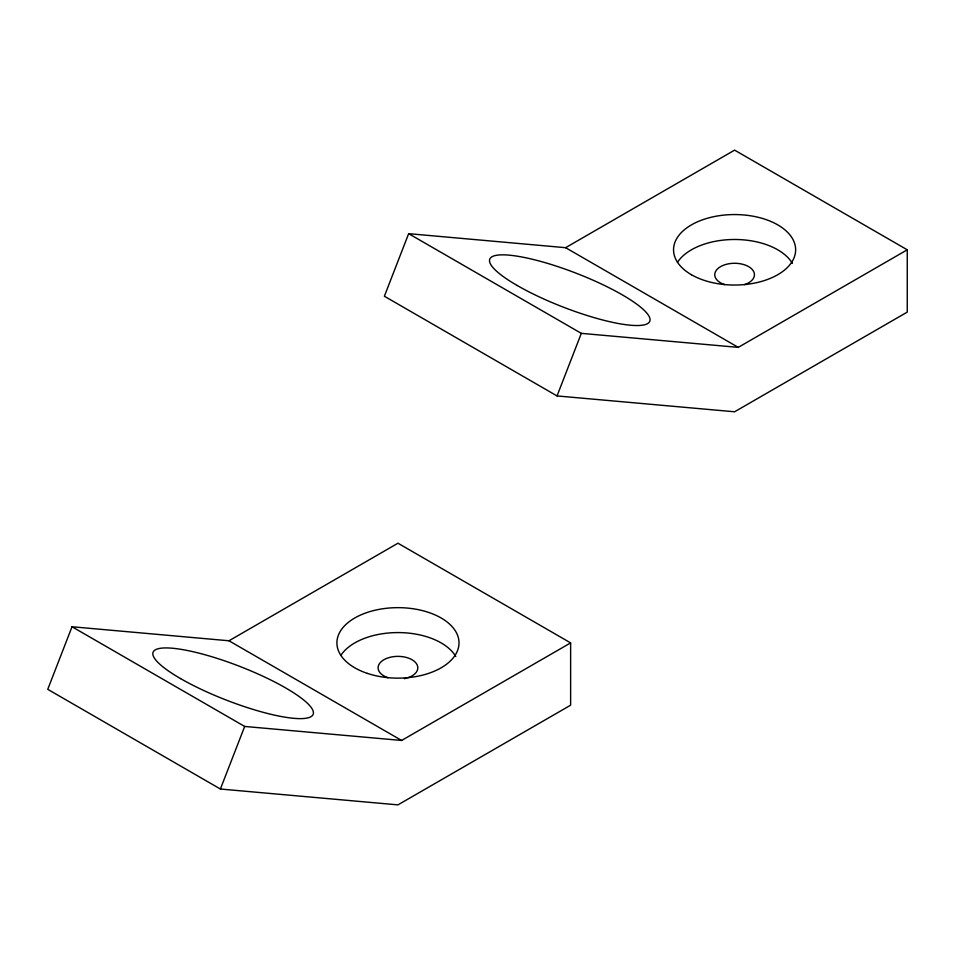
<?xml version="1.0" encoding="UTF-8"?>
<svg xmlns="http://www.w3.org/2000/svg" width="955" height="955" viewBox="0 0 955 955"><rect width="100%" height="100%" fill="white"/><g stroke="black" fill="none" stroke-linecap="round" stroke-linejoin="round"><path stroke-width="1.43" d="M72.031 626.755L47.75 689.331L220.402 789.021L397.96 804.874L570.624 705.196L570.624 642.894L397.96 543.216L228.973 640.781L72.031 626.755L244.683 726.445L401.625 740.459L570.624 642.894M408.656 233.665L384.376 296.241L557.04 395.931L734.598 411.784L907.25 312.106L907.25 249.804L734.598 150.126L565.611 247.691L408.656 233.665L581.32 333.355L738.263 347.369L907.25 249.804M220.402 789.021L244.683 726.445M557.04 395.931L581.32 333.355M565.611 247.691L738.263 347.369M228.973 640.781L401.625 740.459M677.465 262.315A61.048 35.239 0 0 1 735.601 239.49A61.048 35.239 0 0 1 792.399 263.401M724.678 284.638A19.84 11.448 0 0 1 719.402 267.364A19.84 11.448 0 0 1 749.794 267.364A19.84 11.448 0 0 1 744.518 284.638M340.828 655.405A61.048 35.239 0 0 1 398.963 632.58A61.048 35.239 0 0 1 455.774 656.491M388.04 677.74A19.84 11.448 0 0 1 382.764 660.454A19.84 11.448 0 0 1 413.157 660.454A19.84 11.448 0 0 1 407.881 677.74M406.746 678.086A19.84 11.448 0 0 1 404.335 678.659M517.18 285.485A85.843 18.145 21.2 0 0 648.6 322.886A85.843 18.145 21.2 0 0 543.467 262.183A85.843 18.145 21.2 0 0 517.18 285.485M691.432 274.718A61.048 35.239 0 0 0 793.557 258.924A61.048 35.239 0 0 0 718.793 215.758A61.048 35.239 0 0 0 691.432 274.718M180.555 678.587A85.843 18.145 21.2 0 0 311.975 715.975A85.843 18.145 21.2 0 0 206.841 655.273A85.843 18.145 21.2 0 0 180.555 678.587M367.448 673.418A61.048 35.239 0 0 0 459.009 642.894A61.048 35.239 0 0 0 367.448 612.37A61.048 35.239 0 0 0 367.448 673.418"/></g></svg>
